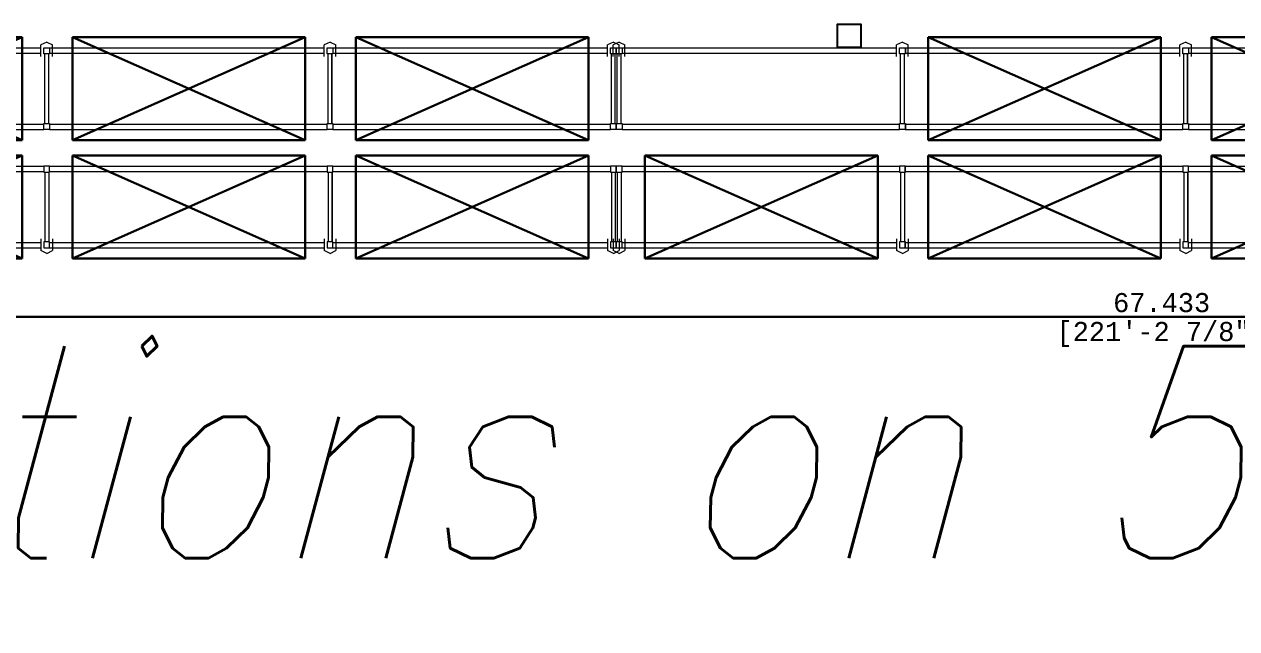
# Model space of a CAD drawing. Header units: inches. Extents: x -233729 to 737493, y -275239 to 196021.
# Drawn here: x 518269 to 534152, y 11269 to 19184 of the extents above; entities that cross this region are included whole.
import ezdxf

# ---------------------------------------------------------------- set-up
doc = ezdxf.new("R2010")
doc.units = ezdxf.units.IN
doc.header["$MEASUREMENT"] = 0
doc.layers.add('_FL_NEW WH_WALLS', color=1, linetype='Continuous')
doc.layers.add('LiftOne Rack', color=252, linetype='Continuous', lineweight=0)
doc.layers.add('WF dimensions', color=3, linetype='Continuous', lineweight=30)
doc.styles.add('FL_THIN_TXT', font='romans.shx', dxfattribs={"width": 0.85, "oblique": 15})
doc.styles.add('WF_txt', font='consola.ttf')
doc.dimstyles.new('DIM_50', dxfattribs={"dimscale": 50, "dimtxt": 5, "dimasz": 5, "dimexe": 2, "dimexo": 2, "dimgap": 1.1, "dimtad": 1, "dimtoh": 1, "dimdec": 3, "dimlfac": 0.001, "dimdsep": 46, "dimtxsty": 'WF_txt', "dimcen": 3, "dimclrd": 256, "dimclre": 256, "dimclrt": 7, "dimadec": 1, "dimazin": 0, "dimtfac": 1, "dimtdec": 3, "dimtmove": 0, "dimatfit": 3, "dimfxl": 10, "dimtolj": 1, "dimtzin": 0, "dimlwd": -1, "dimlwe": -1, "dimarcsym": 0})

# ---------------------------------------------------------------- blocks, each defined once
blk = doc.blocks.new('A$C61e42c62')
at = {"layer": '_FL_NEW WH_WALLS'}
blk.add_lwpolyline([(3978, 3593.95), (3966, 3593.95), (3966, 3605.95), (3978, 3605.95)], close=True, dxfattribs=at)
blk = doc.blocks.new('rack crate')
at = {"layer": 'LiftOne Rack', "color": 30, "true_color": 0xf26722}
for p, q in [((38, 114), (-38, 76)), ((-38, -76), (-38, 76)), ((38, 114), (114, 76)), ((76, 38), (3673, 38)), ((114, -76), (114, 76)), ((3749, 114), (3673, 76)), ((3673, -76), (3673, 76)), ((3749, 114), (3825, 76)), ((3825, -76), (3825, 76)), ((76, -32), (3673, -32)), ((76, -959), (3711, -959)), ((76, -1029), (3711, -1029)), ((76, -1512), (3711, -1512)), ((76, -1582), (3711, -1582)), ((-38, -2464), (-38, -2617)), ((76, -2509), (3673, -2509)), ((114, -2464), (114, -2617)), ((3673, -2464), (3673, -2617)), ((3825, -2464), (3825, -2617)), ((38, -2655), (-38, -2617)), ((38, -2655), (114, -2617)), ((76, -2579), (3673, -2579)), ((3749, -2655), (3673, -2617)), ((3749, -2655), (3825, -2617))]:
    blk.add_line(p, q, dxfattribs=at)
at = {"layer": 'LiftOne Rack', "color": 114, "true_color": 0x139b48}
for p, q in [((13, -953), (13, -38)), ((64, -953), (64, -38)), ((3724, -953), (3724, -38)), ((3774, -953), (3774, -38)), ((13, -1588), (13, -2502)), ((64, -1588), (64, -2502)), ((3724, -1588), (3724, -2502)), ((3774, -1588), (3774, -2502))]:
    blk.add_line(p, q, dxfattribs=at)
for points in [[(0, -38), (0, 38), (76, 38), (76, -38)], [(3711, -38), (3711, 38), (3787, 38), (3787, -38)], [(0, -1029), (0, -953), (76, -953), (76, -1029)], [(3711, -1029), (3711, -953), (3787, -953), (3787, -1029)], [(0, -1512), (0, -1588), (76, -1588), (76, -1512)], [(3711, -1512), (3711, -1588), (3787, -1588), (3787, -1512)], [(0, -2502), (0, -2579), (76, -2579), (76, -2502)], [(3711, -2502), (3711, -2579), (3787, -2579), (3787, -2502)]]:
    blk.add_lwpolyline(points, close=True, dxfattribs=at)
at = {"layer": 'WF dimensions'}
for p, q in [((3425, 180), (375, 180)), ((375, -1170), (375, 180)), ((375, 180), (3425, -1170)), ((3425, 180), (375, -1170)), ((3425, -1170), (3425, 180)), ((375, -1170), (3425, -1170)), ((375, -1370), (3425, -1370)), ((375, -1370), (375, -2720)), ((375, -2720), (3425, -1370)), ((3425, -2720), (375, -1370)), ((3425, -1370), (3425, -2720)), ((3425, -2720), (375, -2720))]:
    blk.add_line(p, q, dxfattribs=at)
blk = doc.blocks.new('*D521')
at = {"layer": 'WF dimensions', "transparency": 16777216}
for p, q in [((499451, 16082), (499451, 15254)), ((566884, 16082), (566884, 15254)), ((499701, 15354), (566634, 15354))]:
    blk.add_line(p, q, dxfattribs=at)
for points in [[(499701, 15396), (499701, 15313), (499451, 15354)], [(566634, 15396), (566634, 15313), (566884, 15354)]]:
    blk.add_solid(points, dxfattribs=at)
at = {"layer": 'WF dimensions', "color": 7, "transparency": 16777216, "char_height": 250, "attachment_point": 5, "style": 'WF_txt'}
for s, insert in [('\\A1;67.433', (533168, 15538)), ('\\A1;[221\'-2 7/8"]', (533168, 15122))]:
    blk.add_mtext(s, dxfattribs=dict(at, insert=insert))

msp = doc.modelspace()

# ---------------------------------------------------------------- linework, layer by layer
at = {"layer": 'LiftOne Rack', "color": 30, "true_color": 0xf26722}
for p, q in [((526061.79824, 18951.2489), (525985.59824, 18913.1489)), ((525985.59824, 18760.7489), (525985.59824, 18913.1489)), ((526061.79824, 18951.2489), (526137.99824, 18913.1489)), ((526137.99824, 18760.7489), (526137.99824, 18913.1489)), ((529772.59824, 18951.2489), (529696.39824, 18913.1489)), ((529696.39824, 18760.7489), (529696.39824, 18913.1489)), ((529772.59824, 18951.2489), (529848.79824, 18913.1489)), ((529848.79824, 18760.7489), (529848.79824, 18913.1489)), ((526099.89824, 18875.0489), (529696.39824, 18875.0489)), ((526099.89824, 18805.1989), (529696.39824, 18805.1989)), ((526099.89824, 17878.0989), (529734.49824, 17878.0989)), ((526099.89824, 17808.2489), (529734.49824, 17808.2489)), ((526099.89824, 17325.0489), (529734.49824, 17325.0489)), ((526099.89824, 17255.1989), (529734.49824, 17255.1989)), ((525985.59824, 16372.5489), (525985.59824, 16220.1489)), ((526137.99824, 16372.5489), (526137.99824, 16220.1489)), ((529696.39824, 16372.5489), (529696.39824, 16220.1489)), ((529848.79824, 16372.5489), (529848.79824, 16220.1489)), ((526061.79824, 16182.0489), (525985.59824, 16220.1489)), ((526061.79824, 16182.0489), (526137.99824, 16220.1489)), ((526099.89824, 16328.0989), (529696.39824, 16328.0989)), ((526099.89824, 16258.2489), (529696.39824, 16258.2489)), ((529772.59824, 16182.0489), (529696.39824, 16220.1489)), ((529772.59824, 16182.0489), (529848.79824, 16220.1489))]:
    msp.add_line(p, q, dxfattribs=at)
at = {"layer": 'LiftOne Rack', "color": 114, "true_color": 0x139b48}
for p, q in [((526036.39824, 17884.4489), (526036.39824, 18798.8489)), ((526087.19824, 17884.4489), (526087.19824, 18798.8489)), ((529747.19824, 17884.4489), (529747.19824, 18798.8489)), ((529797.99824, 17884.4489), (529797.99824, 18798.8489)), ((526036.39824, 17248.8489), (526036.39824, 16334.4489)), ((526087.19824, 17248.8489), (526087.19824, 16334.4489)), ((529747.19824, 17248.8489), (529747.19824, 16334.4489)), ((529797.99824, 17248.8489), (529797.99824, 16334.4489))]:
    msp.add_line(p, q, dxfattribs=at)
for points in [[(526023.69824, 18798.8489), (526023.69824, 18875.0489), (526099.89824, 18875.0489), (526099.89824, 18798.8489)], [(529734.49824, 18798.8489), (529734.49824, 18875.0489), (529810.69824, 18875.0489), (529810.69824, 18798.8489)], [(526023.69824, 17808.2489), (526023.69824, 17884.4489), (526099.89824, 17884.4489), (526099.89824, 17808.2489)], [(529734.49824, 17808.2489), (529734.49824, 17884.4489), (529810.69824, 17884.4489), (529810.69824, 17808.2489)], [(526023.69824, 17325.0489), (526023.69824, 17248.8489), (526099.89824, 17248.8489), (526099.89824, 17325.0489)], [(529734.49824, 17325.0489), (529734.49824, 17248.8489), (529810.69824, 17248.8489), (529810.69824, 17325.0489)], [(526023.69824, 16334.4489), (526023.69824, 16258.2489), (526099.89824, 16258.2489), (526099.89824, 16334.4489)], [(529734.49824, 16334.4489), (529734.49824, 16258.2489), (529810.69824, 16258.2489), (529810.69824, 16334.4489)]]:
    msp.add_lwpolyline(points, close=True, dxfattribs=at)
at = {"layer": 'WF dimensions'}
for p, q in [((526398.54824, 17466.6489), (529448.54824, 17466.6489)), ((526398.54824, 17466.6489), (526398.54824, 16116.6489)), ((526398.54824, 16116.6489), (529448.54824, 17466.6489)), ((529448.54824, 16116.6489), (526398.54824, 17466.6489)), ((529448.54824, 17466.6489), (529448.54824, 16116.6489)), ((529448.54824, 16116.6489), (526398.54824, 16116.6489))]:
    msp.add_line(p, q, dxfattribs=at)

# ---------------------------------------------------------------- block references
at = {"layer": '_FL_NEW WH_WALLS', "color": 0, "xscale": 25.39999999990112, "yscale": 25.39999999990112, "zscale": 25.39999999990112}
msp.add_blockref('A$C61e42c62', (428185.33739, -72406.61113, -162219.4368), dxfattribs=at)
at = {"layer": 'WF dimensions'}
for p in [(514815.09824, 18836.9489), (518525.89824, 18836.94891), (518525.89824, 18836.9489), (522236.69824, 18836.94891), (529734.49824, 18836.94892), (533445.29824, 18836.94892)]:
    msp.add_blockref('rack crate', p, dxfattribs=at)

# ---------------------------------------------------------------- texts
at = {"layer": 'WF dimensions', "insert": (503498.73944, 14968.49061), "char_height": 2774.5427886, "attachment_point": 1, "style": 'FL_THIN_TXT'}
msp.add_mtext_dynamic_manual_height_columns('155 positions on 5 levels', width=47665.8655603, gutter_width=13872.71394, heights=[3790.28741], dxfattribs=at)

# ---------------------------------------------------------------- dimensions: what is measured, and where the dimension line sits
at = {"layer": 'WF dimensions', "color": 7, "true_color": 0xffffff}
dim = msp.add_linear_dim(base=(566884.02486, 15354.36582), p1=(499451.18944, 16182.0489), p2=(566884.02486, 16182.04893), dimstyle='DIM_50', override={"dimpost": '\\X'}, dxfattribs=at)
dim.commit()
dim.dimension.update_dxf_attribs({"geometry": '*D521', "text_midpoint": (533167.60715, 15354.36582)})

doc.saveas('drawing.dxf')
